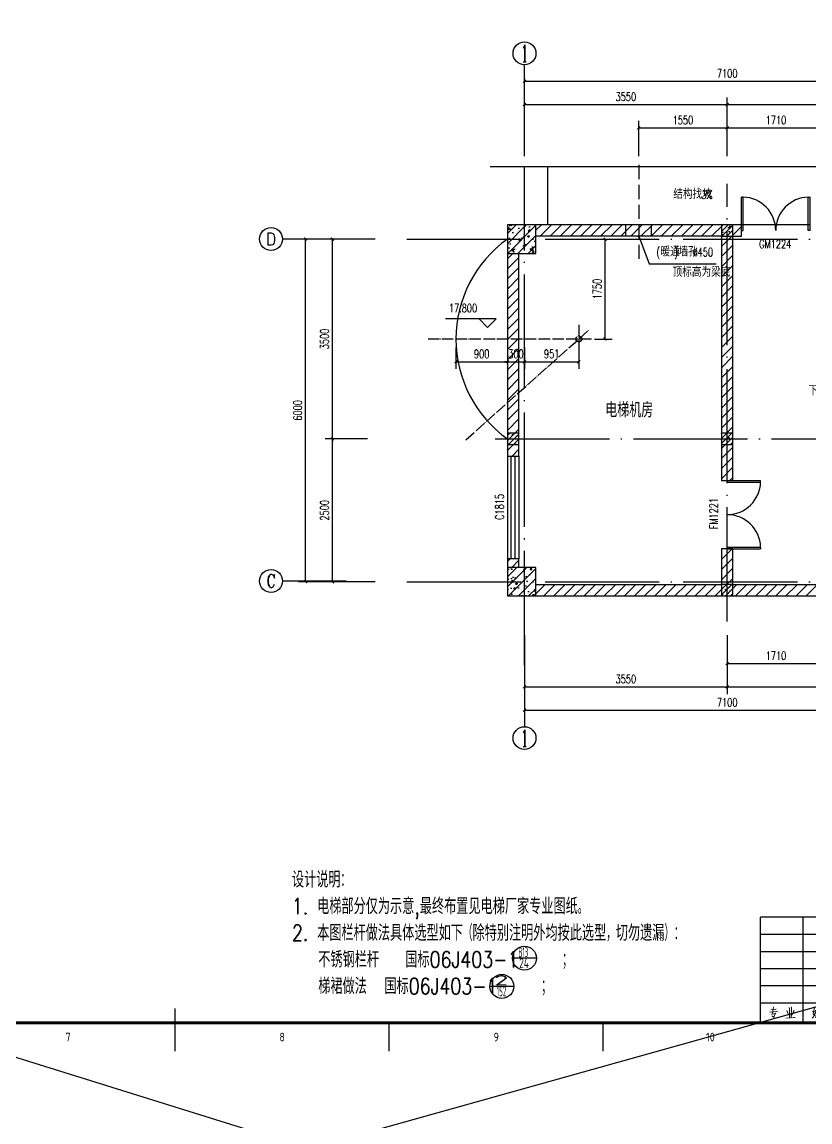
# Model space of a CAD drawing. Extents: x -93062 to 326984, y -142534 to 91021.
# Drawn here: x 163965 to 177766, y -68834 to -49572 of the extents above; entities that cross this region are included whole.
import ezdxf
from ezdxf.enums import TextEntityAlignment as Align

# ---------------------------------------------------------------- set-up
doc = ezdxf.new("R2010")
doc.units = 0
doc.header["$LTSCALE"] = 1000
doc.header["$MEASUREMENT"] = 0
doc.linetypes.add('DASH', pattern=[0.35, 0.25, -0.1])
doc.linetypes.add('DOTE', pattern=[2.42, 2, -0.2, 0.02, -0.2])
doc.layers.get('0').update_dxf_attribs({"color": 8})
doc.layers.get('Defpoints').update_dxf_attribs({"color": 8})
for name, color, linetype in [('-人员定位', 6, 'Continuous'), ('AXIS', 8, 'Continuous'), ('AXIS_TEXT', 8, 'Continuous'), ('CENTRE LINE', 8, 'DOTE'), ('COLUMN', 8, 'Continuous'), ('DIM_ELEV', 8, 'Continuous'), ('DIM_SYMB', 8, 'Continuous'), ('DOTE', 8, 'DOTE'), ('GROUND', 8, 'Continuous'), ('HOLE', 8, 'Continuous'), ('HQ2', 8, 'Continuous'), ('PUB_DIM', 8, 'Continuous'), ('PUB_HATCH', 8, 'Continuous'), ('PUB_TEXT', 8, 'Continuous'), ('STAIR', 8, 'Continuous'), ('TEXT', 8, 'Continuous'), ('WALL', 8, 'Continuous'), ('WINDOW', 8, 'Continuous'), ('WINDOW_TEXT', 8, 'Continuous')]:
    doc.layers.add(name, color=color, linetype=linetype)
doc.styles.add('_TCH_AXIS', font='COMPLEX', dxfattribs={"bigfont": 'GBCBIG'})
doc.styles.add('_TCH_DIM', font='SIMPLEX', dxfattribs={"bigfont": 'GBCBIG'})
doc.styles.add('_TCH_DIM_T3', font='SIMPLEX', dxfattribs={"width": 0.705882, "bigfont": 'GBCBIG'})
doc.styles.add('_TCH_WINDOW', font='SIMPLEX', dxfattribs={"bigfont": 'GBCBIG'})
doc.styles.add('COMPLEX', font='COMPLEX')
doc.styles.add('HZTXT', font='geditxt.shx', dxfattribs={"width": 0.8, "bigfont": 'hztxt1.shx'})
doc.styles.get("Standard").update_dxf_attribs({"font": 'gbenor.shx', "bigfont": 'gbcbig.shx'})
doc.styles.add('TK', font='GEDITXT.SHX', dxfattribs={"width": 0.85, "height": 3.5, "bigfont": 'DXT.SHX'})
doc.dimstyles.new('_TCH_ARCH&&50', dxfattribs={"dimtxt": 148.75, "dimasz": 50, "dimexe": 125, "dimexo": 150, "dimgap": 63.125, "dimtad": 1, "dimdec": 0, "dimzin": 0, "dimdsep": 46, "dimtxsty": '_TCH_DIM_T3', "dimblk": 'ARCHTICK', "dimcen": 0.09, "dimazin": 2, "dimtfac": 1, "dimtdec": 0, "dimtix": 1, "dimtmove": 2, "dimatfit": 3, "dimfxl": 1, "dimtolj": 1, "dimtzin": 0, "dimarcsym": 0})
pattern_1 = [(45, (0, 89.76), (-88.38838, 88.38838), [])]
pattern_2 = [(45, (0, 0), (-88.38835, 88.38835), []), (50, (0, 0), (358.6301, -31.37607), [37.5, -412.5]), (355, (0, 0), (-69.3757, 376.0961), [30, -330]), (100.4514, (29.9, -2.6), (289.2547, 344.7198), [31.8701, -350.57106]), (46.1842, (0, 100), (533.6205, -82.7595), [56.25, -618.75]), (96.6356, (44.47, 93.1), (467.3314, 487.059), [47.8051, -525.8565]), (351.1842, (0, 100), (467.331, 487.0593), [45, -495]), (21, (50, 75), (298.45353, -201.30945), [37.5, -412.5]), (326, (50, 75), (121.6577, 362.575), [30, -330]), (71.4514, (74.87, 58.22), (420.1113, 161.26525), [31.8701, -350.57106]), (37.5, (0, 0), (6.07993, 166.44693), [0, -326, 0, -335, 0, -331.25]), (7.5, (0, 0), (131.53477, 197.20586), [0, -191, 0, -318.5, 0, -126.25]), (327.5, (-111.5, 0), (266.91122, -11.27744), [0, -125, 0, -390, 0, -517.5]), (317.5, (-161.5, 0), (291.59308, 50.0525), [0, -162.5, 0, -259, 0, -367.5])]

# ---------------------------------------------------------------- blocks, each defined once
blk = doc.blocks.new('GEDI_WK_A11')
at = {"color": 3}
for p, q in [((525, 0), (525, 10)), ((600, 0), (600, 10)), ((675, 0), (675, 10))]:
    blk.add_line(p, q, dxfattribs=at)
for points, const_width in [([(0, 0), (1050, 0), (1050, 594), (0, 594)], 0.1), ([(25, 10), (1040, 10), (1040, 584), (25, 584)], 1)]:
    blk.add_lwpolyline(points, close=True, dxfattribs=dict(at, const_width=const_width))
at = {"color": 3, "const_width": 0.5}
blk.add_lwpolyline([(525, 0), (525, 15)], dxfattribs=at)
at = {"color": 3}
for s, p in [('7', (487.5, 5)), ('8', (562.5, 5)), ('9', (637.5, 5)), ('10', (712.5, 5))]:
    blk.add_text(s, height=3, dxfattribs=at).set_placement(p, align=Align.MIDDLE)
blk = doc.blocks.new('GEDI_HQ2_2012')
at = {"layer": 'HQ2', "color": 2}
for p, q in [((0, 37), (-65, 37)), ((-65, 0), (-65, 37)), ((-50, 0), (-50, 37)), ((-35, 0), (-35, 37)), ((-15, 0), (-15, 37)), ((0, 0), (0, 37)), ((-65, 31), (0, 31)), ((-65, 25), (0, 25)), ((-65, 19), (0, 19)), ((-65, 13), (0, 13)), ((-65, 7), (0, 7)), ((0, 0), (0, 7)), ((-65, 0), (0, 0))]:
    blk.add_line(p, q, dxfattribs=at)
at = {"layer": 'HQ2', "color": 7, "lineweight": 0}
for points in [[(-61.84, 3.75), (-58.95, 3.96), (-59.09, 3.99), (-59.26, 3.96)], [(-61.32, 4.51), (-59.5, 4.74), (-59.61, 4.74), (-59.81, 4.67)], [(-60.48, 5.59), (-60.45, 5.32), (-60.68, 4.06), (-60.94, 2.94), (-61, 3), (-59.61, 3.24), (-59.64, 3.34), (-60.33, 1.98)], [(-55.7, 4.3), (-55.3, 3.17), (-55.24, 2.8)], [(-54.89, 5.32), (-54.83, 5.02), (-54.83, 1.71)], [(-54.16, 5.56), (-54.1, 5.29), (-54.16, 1.74)], [(-53.24, 4.44), (-53.3, 3.99), (-53.67, 3.34), (-54.13, 2.66)], [(-45.7, 4.4), (-45.7, 4.26), (-45.81, 3.69), (-45.9, 3.24), (-45.95, 2.94), (-46.07, 2.69), (-46.25, 2.39), (-46.42, 2.12), (-46.62, 1.84), (-46.85, 1.57)], [(-46.82, 3.96), (-45.72, 4.09)], [(-46.04, 5.53), (-46.04, 5.36), (-46.48, 3), (-46.3, 2.9), (-46.1, 2.73), (-45.92, 2.59), (-45.78, 2.42), (-45.7, 2.25)], [(-45.12, 4.88), (-45.12, 4.64), (-45.26, 3.99), (-45.4, 3.58), (-45.58, 3.21)], [(-45.17, 3.96), (-44.02, 4.06), (-44.1, 4.09), (-44.27, 4.06)], [(-44.71, 5.53), (-44.68, 5.32), (-44.74, 1.88)], [(-39.56, 4.64), (-39.47, 4.61), (-38.17, 4.84), (-38.25, 4.91), (-38.49, 4.57), (-38.74, 4.2), (-39.01, 3.89), (-39.3, 3.58), (-39.62, 3.27), (-39.96, 2.97), (-40.34, 2.69), (-40.4, 2.66), (-40.63, 2.52), (-40.86, 2.36)], [(-39.15, 5.7), (-39.18, 5.46), (-39.53, 4.91), (-39.73, 4.57), (-39.96, 4.26), (-40.25, 3.92), (-40.54, 3.69)], [(-39.88, 4.26), (-39.82, 4.23), (-39.5, 3.92), (-39.47, 3.75), (-39.59, 3.99)], [(-27.95, 4.37), (-27.98, 4.2), (-28.44, 3.58), (-28.47, 3.51), (-28.7, 3.21), (-29.11, 2.83), (-29.31, 2.66), (-29.51, 2.49)], [(-28.5, 5.49), (-28.53, 5.26), (-28.76, 4.74), (-28.96, 4.33), (-29.2, 3.99)], [(-28.73, 4.81), (-27.89, 4.91)], [(-28.53, 4.78), (-28.33, 4.26)], [(-28.01, 4.13), (-26.85, 2.83), (-26.38, 2.83), (-26.85, 2.87), (-27.08, 3.11)], [(-27.43, 5.49), (-27.4, 5.32), (-27.75, 4.37)], [(-27.6, 4.71), (-26.56, 4.88)], [(-27.28, 4.67), (-27.02, 4.13)], [(-22.07, 4.64), (-21.98, 4.61), (-20.68, 4.84), (-20.76, 4.91), (-20.99, 4.57), (-21.26, 4.2), (-21.52, 3.89), (-21.81, 3.58), (-22.12, 3.27), (-22.47, 2.97), (-22.85, 2.69), (-22.91, 2.66), (-23.14, 2.52), (-23.37, 2.36)], [(-21.66, 5.7), (-21.69, 5.46), (-22.04, 4.91), (-22.24, 4.57), (-22.47, 4.26), (-22.76, 3.92), (-23.05, 3.69)], [(-22.39, 4.26), (-22.33, 4.23), (-22.01, 3.92), (-21.98, 3.75), (-22.1, 3.99)], [(-11.41, 5.19), (-11.35, 4.84), (-11.32, 4.09), (-11.29, 3.31), (-11.29, 3.21), (-11.29, 2.66), (-11.29, 1.94), (-11.29, 2.18), (-10.17, 2.39), (-9.93, 2.15), (-9.87, 2.46), (-9.87, 2.87), (-9.84, 3.65), (-9.82, 4.47), (-9.82, 5.15), (-9.79, 5.05), (-11.32, 4.81)], [(-6.08, 4.57), (-4.37, 4.78)], [(-5.62, 5.49), (-5.56, 5.29), (-5.56, 2.73)], [(-5.53, 3.99), (-5.01, 4.09)], [(-4.8, 5.7), (-4.75, 5.49), (-4.83, 2.83)], [(-4.14, 5.22), (-4.05, 4.84), (-4.05, 4.09), (-4.08, 3.27), (-4.14, 2.76), (-4.28, 2.22), (-4.46, 1.88), (-4.78, 1.37)], [(-4.05, 4.81), (-3.18, 4.98), (-3.27, 5.08), (-3.27, 4.03), (-3.27, 3.96), (-3.24, 2.42), (-3.27, 1.84), (-3.3, 1.5), (-3.33, 1.4), (-3.76, 1.84), (-3.36, 1.54)], [(-4.02, 3.96), (-3.53, 4.06)], [(-60.97, 2.42), (-60.62, 2.15), (-60.39, 1.98), (-60.13, 1.81), (-59.99, 1.67), (-59.9, 1.5)], [(-56.1, 1.64), (-52.83, 1.81), (-52.98, 1.84), (-53.3, 1.77)], [(-45.75, 1.81), (-43.72, 1.91), (-43.93, 1.94), (-44.27, 1.88)], [(-45.29, 3), (-44.07, 3.17), (-44.22, 3.17), (-44.36, 3.11)], [(-39.73, 3.04), (-39.67, 2.94), (-39.62, 2.08), (-39.59, 1.98), (-39.59, 1.37), (-39.62, 1.64), (-39.62, 1.74), (-38.19, 1.91), (-38.22, 1.91), (-38.37, 1.91), (-38.22, 3.17), (-38.17, 3.11), (-38.25, 3.07), (-39.64, 2.87)], [(-28.99, 1.61), (-26.79, 1.77), (-26.93, 1.77), (-27.25, 1.74)], [(-28.62, 2.66), (-28.47, 2.22), (-28.47, 2.01), (-28.5, 2.29)], [(-27.57, 3.27), (-28.5, 3.14)], [(-28.07, 2.94), (-27.95, 2.42), (-28.01, 2.15), (-28.01, 2.52)], [(-27.34, 2.9), (-27.34, 2.66), (-27.69, 1.71)], [(-22.24, 3.04), (-22.18, 2.94), (-22.12, 2.08), (-22.1, 1.98), (-22.1, 1.37), (-22.12, 1.64), (-22.12, 1.74), (-20.71, 1.91), (-20.74, 1.91), (-20.88, 1.91), (-20.74, 3.17), (-20.68, 3.11), (-20.76, 3.07), (-22.15, 2.87)], [(-11.29, 3.58), (-10.17, 3.79), (-10.28, 3.82), (-10.54, 3.69)], [(-6.17, 2.63), (-4.37, 2.9), (-4.46, 2.94), (-4.57, 2.83)], [(-5.5, 2.42), (-5.53, 2.25), (-5.76, 1.91), (-5.97, 1.67), (-6.17, 1.5)], [(-5.5, 3.41), (-5.04, 3.51)], [(-5.04, 2.52), (-4.72, 2.12), (-4.72, 1.94), (-4.83, 2.25)], [(-4.08, 3.07), (-4.02, 3.07), (-3.56, 3.17)]]:
    blk.add_lwpolyline(points, dxfattribs=at)
blk.add_text('112233', height=0.0001).set_placement((-22.1, 1.74))
blk = doc.blocks.new('A$C024A6866')
for name, p in [('GEDI_WK_A11', (0, 0)), ('GEDI_HQ2_2012', (795, 10))]:
    blk.add_blockref(name, p)
at = {"style": 'TK', "width": 0.85}
for tag, height, p in [('PROJECTNAME', 4.75, (985, 44)), ('PHASE', 4, (1027, 44)), ('DRAWINGNAME', 4.75, (995, 31))]:
    blk.add_attdef(tag, text='', height=height, dxfattribs=at).set_placement(p, align=Align.MIDDLE_CENTER)
for tag, p, height in [('APPROVE', (872, 32.75), 3.5), ('DESIGN', (917, 32.75), 3.5), ('REVIEW1', (872, 25.75), 3.5), ('DRAW', (917, 25.75), 3.5), ('REVIEW2', (872, 18.75), 3.5), ('PROPORTION', (917, 18.75), 3.5), ('DRAWINGNUMBER', (967, 18.5), 4), ('CHECK', (872, 11.75), 3.5), ('DATE', (917, 11.75), 3.5), ('VERSION', (1033, 11.75), 3.5)]:
    blk.add_attdef(tag, p, '', height=height, dxfattribs=at)
blk = doc.blocks.new('sgdsg')
at = {"xscale": 50, "yscale": 50, "zscale": 50}
blk.add_blockref('A$C024A6866', (-52500, 0), dxfattribs=at)
blk = doc.blocks.new('_ArchTick')
at = {"color": 0, "linetype": 'ByBlock', "const_width": 0.4}
blk.add_lwpolyline([(-0.5, -0.5), (0.5, 0.5)], dxfattribs=at)
blk = doc.blocks.new('*D345')
at = {"layer": 'Defpoints', "color": 0, "transparency": 16777216}
for p in [(176316, -51427), (174766, -52071), (176316, -52071)]:
    blk.add_point(p, dxfattribs=at)
at = {"layer": 'HOLE', "color": 0, "lineweight": -2, "transparency": 16777216}
for p, q in [((174766, -51921), (174766, -51302)), ((174766, -51427), (176316, -51427)), ((176316, -51921), (176316, -51302))]:
    blk.add_line(p, q, dxfattribs=at)
at = {"layer": 'HOLE', "color": 0, "lineweight": -2, "transparency": 16777216, "xscale": 50, "yscale": 50, "zscale": 50, "rotation": 180}
blk.add_blockref('_ArchTick', (174766, -51427), dxfattribs=at)
at = {"layer": 'HOLE', "color": 0, "lineweight": -2, "transparency": 16777216, "xscale": 50, "yscale": 50, "zscale": 50}
blk.add_blockref('_ArchTick', (176316, -51427), dxfattribs=at)
at = {"layer": 'HOLE', "color": 0, "transparency": 16777216, "insert": (175541, -51289), "char_height": 148.8, "attachment_point": 5, "style": '_TCH_DIM_T3'}
blk.add_mtext('\\A1;1550', dxfattribs=at)
blk = doc.blocks.new('*D584')
at = {"layer": 'AXIS', "color": 0, "lineweight": -2, "transparency": 16777216}
for p, q in [((176316, -60311), (176316, -60931)), ((178026, -60311), (178026, -60931)), ((176316, -60806), (178026, -60806))]:
    blk.add_line(p, q, dxfattribs=at)
at = {"layer": 'Defpoints', "color": 0, "transparency": 16777216}
for p in [(176316, -60161), (178026, -60161), (178026, -60806)]:
    blk.add_point(p, dxfattribs=at)
at = {"layer": 'AXIS', "color": 0, "lineweight": -2, "transparency": 16777216, "xscale": 50, "yscale": 50, "zscale": 50, "rotation": 180}
blk.add_blockref('_ArchTick', (176316, -60806), dxfattribs=at)
at = {"layer": 'AXIS', "color": 0, "lineweight": -2, "transparency": 16777216, "xscale": 50, "yscale": 50, "zscale": 50}
blk.add_blockref('_ArchTick', (178026, -60806), dxfattribs=at)
at = {"layer": 'AXIS', "color": 0, "transparency": 16777216, "insert": (177171, -60669), "char_height": 148.8, "attachment_point": 5, "style": '_TCH_DIM_T3'}
blk.add_mtext('\\A1;1710', dxfattribs=at)
blk = doc.blocks.new('*D588')
at = {"layer": 'AXIS', "color": 0, "lineweight": -2, "transparency": 16777216}
for p, q in [((172766, -60311), (172766, -61340)), ((176316, -60311), (176316, -61340)), ((172766, -61215), (176316, -61215))]:
    blk.add_line(p, q, dxfattribs=at)
at = {"layer": 'Defpoints', "color": 0, "transparency": 16777216}
for p in [(172766, -60161), (176316, -60161), (176316, -61215)]:
    blk.add_point(p, dxfattribs=at)
at = {"layer": 'AXIS', "color": 0, "lineweight": -2, "transparency": 16777216, "xscale": 50, "yscale": 50, "zscale": 50, "rotation": 180}
blk.add_blockref('_ArchTick', (172766, -61215), dxfattribs=at)
at = {"layer": 'AXIS', "color": 0, "lineweight": -2, "transparency": 16777216, "xscale": 50, "yscale": 50, "zscale": 50}
blk.add_blockref('_ArchTick', (176316, -61215), dxfattribs=at)
at = {"layer": 'AXIS', "color": 0, "transparency": 16777216, "insert": (174541, -61077), "char_height": 148.8, "attachment_point": 5, "style": '_TCH_DIM_T3'}
blk.add_mtext('\\A1;3550', dxfattribs=at)
blk = doc.blocks.new('*D589')
at = {"layer": 'AXIS', "color": 0, "lineweight": -2, "transparency": 16777216}
for p, q in [((176316, -60311), (176316, -61340)), ((179866, -60311), (179866, -61340)), ((176316, -61215), (179866, -61215))]:
    blk.add_line(p, q, dxfattribs=at)
at = {"layer": 'Defpoints', "color": 0, "transparency": 16777216}
for p in [(176316, -60161), (179866, -60161), (179866, -61215)]:
    blk.add_point(p, dxfattribs=at)
at = {"layer": 'AXIS', "color": 0, "lineweight": -2, "transparency": 16777216, "xscale": 50, "yscale": 50, "zscale": 50, "rotation": 180}
blk.add_blockref('_ArchTick', (176316, -61215), dxfattribs=at)
at = {"layer": 'AXIS', "color": 0, "lineweight": -2, "transparency": 16777216, "xscale": 50, "yscale": 50, "zscale": 50}
blk.add_blockref('_ArchTick', (179866, -61215), dxfattribs=at)
at = {"layer": 'AXIS', "color": 0, "transparency": 16777216, "insert": (178091, -61077), "char_height": 148.8, "attachment_point": 5, "style": '_TCH_DIM_T3'}
blk.add_mtext('\\A1;3550', dxfattribs=at)
blk = doc.blocks.new('*D592')
at = {"layer": 'AXIS', "color": 0, "lineweight": -2, "transparency": 16777216}
for p, q in [((172766, -60820), (172766, -61748)), ((179866, -60820), (179866, -61748)), ((172766, -61623), (179866, -61623))]:
    blk.add_line(p, q, dxfattribs=at)
at = {"layer": 'Defpoints', "color": 0, "transparency": 16777216}
for p in [(172766, -60670), (179866, -60670), (179866, -61623)]:
    blk.add_point(p, dxfattribs=at)
at = {"layer": 'AXIS', "color": 0, "lineweight": -2, "transparency": 16777216, "xscale": 50, "yscale": 50, "zscale": 50, "rotation": 180}
blk.add_blockref('_ArchTick', (172766, -61623), dxfattribs=at)
at = {"layer": 'AXIS', "color": 0, "lineweight": -2, "transparency": 16777216, "xscale": 50, "yscale": 50, "zscale": 50}
blk.add_blockref('_ArchTick', (179866, -61623), dxfattribs=at)
at = {"layer": 'AXIS', "color": 0, "transparency": 16777216, "insert": (176316, -61486), "char_height": 148.8, "attachment_point": 5, "style": '_TCH_DIM_T3'}
blk.add_mtext('\\A1;7100', dxfattribs=at)
blk = doc.blocks.new('*D594')
at = {"layer": 'AXIS', "color": 0, "lineweight": -2, "transparency": 16777216}
for p, q in [((176316, -51921), (176316, -51302)), ((176316, -51427), (178026, -51427)), ((178026, -51921), (178026, -51302))]:
    blk.add_line(p, q, dxfattribs=at)
at = {"layer": 'Defpoints', "color": 0, "transparency": 16777216}
for p in [(178026, -51427), (176316, -52071), (178026, -52071)]:
    blk.add_point(p, dxfattribs=at)
at = {"layer": 'AXIS', "color": 0, "lineweight": -2, "transparency": 16777216, "xscale": 50, "yscale": 50, "zscale": 50, "rotation": 180}
blk.add_blockref('_ArchTick', (176316, -51427), dxfattribs=at)
at = {"layer": 'AXIS', "color": 0, "lineweight": -2, "transparency": 16777216, "xscale": 50, "yscale": 50, "zscale": 50}
blk.add_blockref('_ArchTick', (178026, -51427), dxfattribs=at)
at = {"layer": 'AXIS', "color": 0, "transparency": 16777216, "insert": (177171, -51289), "char_height": 148.8, "attachment_point": 5, "style": '_TCH_DIM_T3'}
blk.add_mtext('\\A1;1710', dxfattribs=at)
blk = doc.blocks.new('*D598')
at = {"layer": 'AXIS', "color": 0, "lineweight": -2, "transparency": 16777216}
for p, q in [((172766, -51921), (172766, -50893)), ((172766, -51018), (176316, -51018)), ((176316, -51921), (176316, -50893))]:
    blk.add_line(p, q, dxfattribs=at)
at = {"layer": 'Defpoints', "color": 0, "transparency": 16777216}
for p in [(176316, -51018), (172766, -52071), (176316, -52071)]:
    blk.add_point(p, dxfattribs=at)
at = {"layer": 'AXIS', "color": 0, "lineweight": -2, "transparency": 16777216, "xscale": 50, "yscale": 50, "zscale": 50, "rotation": 180}
blk.add_blockref('_ArchTick', (172766, -51018), dxfattribs=at)
at = {"layer": 'AXIS', "color": 0, "lineweight": -2, "transparency": 16777216, "xscale": 50, "yscale": 50, "zscale": 50}
blk.add_blockref('_ArchTick', (176316, -51018), dxfattribs=at)
at = {"layer": 'AXIS', "color": 0, "transparency": 16777216, "insert": (174541, -50881), "char_height": 148.8, "attachment_point": 5, "style": '_TCH_DIM_T3'}
blk.add_mtext('\\A1;3550', dxfattribs=at)
blk = doc.blocks.new('*D599')
at = {"layer": 'AXIS', "color": 0, "lineweight": -2, "transparency": 16777216}
for p, q in [((176316, -51921), (176316, -50893)), ((176316, -51018), (179866, -51018)), ((179866, -51921), (179866, -50893))]:
    blk.add_line(p, q, dxfattribs=at)
at = {"layer": 'Defpoints', "color": 0, "transparency": 16777216}
for p in [(179866, -51018), (176316, -52071), (179866, -52071)]:
    blk.add_point(p, dxfattribs=at)
at = {"layer": 'AXIS', "color": 0, "lineweight": -2, "transparency": 16777216, "xscale": 50, "yscale": 50, "zscale": 50, "rotation": 180}
blk.add_blockref('_ArchTick', (176316, -51018), dxfattribs=at)
at = {"layer": 'AXIS', "color": 0, "lineweight": -2, "transparency": 16777216, "xscale": 50, "yscale": 50, "zscale": 50}
blk.add_blockref('_ArchTick', (179866, -51018), dxfattribs=at)
at = {"layer": 'AXIS', "color": 0, "transparency": 16777216, "insert": (178091, -50881), "char_height": 148.8, "attachment_point": 5, "style": '_TCH_DIM_T3'}
blk.add_mtext('\\A1;3550', dxfattribs=at)
blk = doc.blocks.new('*D602')
at = {"layer": 'AXIS', "color": 0, "lineweight": -2, "transparency": 16777216}
for p, q in [((172766, -51413), (172766, -50485)), ((172766, -50610), (179866, -50610)), ((179866, -51413), (179866, -50485))]:
    blk.add_line(p, q, dxfattribs=at)
at = {"layer": 'Defpoints', "color": 0, "transparency": 16777216}
for p in [(179866, -50610), (172766, -51563), (179866, -51563)]:
    blk.add_point(p, dxfattribs=at)
at = {"layer": 'AXIS', "color": 0, "lineweight": -2, "transparency": 16777216, "xscale": 50, "yscale": 50, "zscale": 50, "rotation": 180}
blk.add_blockref('_ArchTick', (172766, -50610), dxfattribs=at)
at = {"layer": 'AXIS', "color": 0, "lineweight": -2, "transparency": 16777216, "xscale": 50, "yscale": 50, "zscale": 50}
blk.add_blockref('_ArchTick', (179866, -50610), dxfattribs=at)
at = {"layer": 'AXIS', "color": 0, "transparency": 16777216, "insert": (176316, -50472), "char_height": 148.8, "attachment_point": 5, "style": '_TCH_DIM_T3'}
blk.add_mtext('\\A1;7100', dxfattribs=at)
blk = doc.blocks.new('*D604')
at = {"layer": 'Defpoints', "color": 0, "transparency": 16777216}
for p in [(173843, -53373), (174178, -53373), (173843, -55123)]:
    blk.add_point(p, dxfattribs=at)
at = {"layer": 'PUB_DIM', "color": 0, "lineweight": -2, "transparency": 16777216}
for p, q in [((173993, -53373), (174303, -53373)), ((174178, -55123), (174178, -53373)), ((173993, -55123), (174303, -55123))]:
    blk.add_line(p, q, dxfattribs=at)
at = {"layer": 'PUB_DIM', "color": 0, "lineweight": -2, "transparency": 16777216, "xscale": 50, "yscale": 50, "zscale": 50}
for p, rotation in [((174178, -53373), 90), ((174178, -55123), 270)]:
    blk.add_blockref('_ArchTick', p, dxfattribs=dict(at, rotation=rotation))
at = {"layer": 'PUB_DIM', "color": 0, "transparency": 16777216, "insert": (174040, -54248), "char_height": 148.8, "attachment_point": 5, "rotation": 90, "style": '_TCH_DIM_T3'}
blk.add_mtext('\\A1;1750', dxfattribs=at)
blk = doc.blocks.new('*D605')
at = {"layer": 'Defpoints', "color": 0, "transparency": 16777216}
for p in [(171566, -55123), (172466, -55123), (172466, -55521)]:
    blk.add_point(p, dxfattribs=at)
at = {"layer": 'PUB_DIM', "color": 0, "lineweight": -2, "transparency": 16777216}
for p, q in [((171566, -55273), (171566, -55646)), ((172466, -55273), (172466, -55646)), ((171566, -55521), (172466, -55521))]:
    blk.add_line(p, q, dxfattribs=at)
at = {"layer": 'PUB_DIM', "color": 0, "lineweight": -2, "transparency": 16777216, "xscale": 50, "yscale": 50, "zscale": 50, "rotation": 180}
blk.add_blockref('_ArchTick', (171566, -55521), dxfattribs=at)
at = {"layer": 'PUB_DIM', "color": 0, "lineweight": -2, "transparency": 16777216, "xscale": 50, "yscale": 50, "zscale": 50}
blk.add_blockref('_ArchTick', (172466, -55521), dxfattribs=at)
at = {"layer": 'PUB_DIM', "color": 0, "transparency": 16777216, "insert": (172016, -55384), "char_height": 148.8, "attachment_point": 5, "style": '_TCH_DIM_T3'}
blk.add_mtext('\\A1;900', dxfattribs=at)
blk = doc.blocks.new('*D606')
at = {"layer": 'Defpoints', "color": 0, "transparency": 16777216}
for p in [(172466, -55123), (172766, -55123), (172766, -55521)]:
    blk.add_point(p, dxfattribs=at)
at = {"layer": 'PUB_DIM', "color": 0, "lineweight": -2, "transparency": 16777216}
for p, q in [((172466, -55273), (172466, -55646)), ((172766, -55273), (172766, -55646)), ((172466, -55521), (172416, -55521)), ((172466, -55521), (172766, -55521)), ((172766, -55521), (172816, -55521))]:
    blk.add_line(p, q, dxfattribs=at)
at = {"layer": 'PUB_DIM', "color": 0, "lineweight": -2, "transparency": 16777216, "xscale": 50, "yscale": 50, "zscale": 50}
blk.add_blockref('_ArchTick', (172466, -55521), dxfattribs=at)
at = {"layer": 'PUB_DIM', "color": 0, "lineweight": -2, "transparency": 16777216, "xscale": 50, "yscale": 50, "zscale": 50, "rotation": 180}
blk.add_blockref('_ArchTick', (172766, -55521), dxfattribs=at)
at = {"layer": 'PUB_DIM', "color": 0, "transparency": 16777216, "insert": (172616, -55383), "char_height": 148.8, "attachment_point": 5, "style": '_TCH_DIM_T3'}
blk.add_mtext('\\A1;300', dxfattribs=at)
blk = doc.blocks.new('*D607')
at = {"layer": 'Defpoints', "color": 0, "transparency": 16777216}
for p in [(172766, -55123), (173718, -55123), (173718, -55521)]:
    blk.add_point(p, dxfattribs=at)
at = {"layer": 'PUB_DIM', "color": 0, "lineweight": -2, "transparency": 16777216}
for p, q in [((172766, -55273), (172766, -55646)), ((173718, -55273), (173718, -55646)), ((172766, -55521), (173718, -55521))]:
    blk.add_line(p, q, dxfattribs=at)
at = {"layer": 'PUB_DIM', "color": 0, "lineweight": -2, "transparency": 16777216, "xscale": 50, "yscale": 50, "zscale": 50, "rotation": 180}
blk.add_blockref('_ArchTick', (172766, -55521), dxfattribs=at)
at = {"layer": 'PUB_DIM', "color": 0, "lineweight": -2, "transparency": 16777216, "xscale": 50, "yscale": 50, "zscale": 50}
blk.add_blockref('_ArchTick', (173718, -55521), dxfattribs=at)
at = {"layer": 'PUB_DIM', "color": 0, "transparency": 16777216, "insert": (173242, -55383), "char_height": 148.8, "attachment_point": 5, "style": '_TCH_DIM_T3'}
blk.add_mtext('\\A1;951', dxfattribs=at)
blk = doc.blocks.new('*D610')
at = {"layer": 'AXIS', "color": 0, "lineweight": -2, "transparency": 16777216}
for p, q in [((170150, -53373), (168807, -53373)), ((168932, -59373), (168932, -53373)), ((170150, -59373), (168807, -59373))]:
    blk.add_line(p, q, dxfattribs=at)
at = {"layer": 'Defpoints', "color": 0, "transparency": 16777216}
for p in [(168932, -53373), (170300, -53373), (170300, -59373)]:
    blk.add_point(p, dxfattribs=at)
at = {"layer": 'AXIS', "color": 0, "lineweight": -2, "transparency": 16777216, "xscale": 50, "yscale": 50, "zscale": 50}
for p, rotation in [((168932, -53373), 90), ((168932, -59373), 270)]:
    blk.add_blockref('_ArchTick', p, dxfattribs=dict(at, rotation=rotation))
at = {"layer": 'AXIS', "color": 0, "transparency": 16777216, "insert": (168794, -56373), "char_height": 148.8, "attachment_point": 5, "rotation": 90, "style": '_TCH_DIM_T3'}
blk.add_mtext('\\A1;6000', dxfattribs=at)
blk = doc.blocks.new('*D611')
at = {"layer": 'AXIS', "color": 0, "lineweight": -2, "transparency": 16777216}
for p, q in [((170014, -56873), (169277, -56873)), ((169402, -59373), (169402, -56873)), ((170014, -59373), (169277, -59373))]:
    blk.add_line(p, q, dxfattribs=at)
at = {"layer": 'Defpoints', "color": 0, "transparency": 16777216}
for p in [(169402, -56873), (170164, -56873), (170164, -59373)]:
    blk.add_point(p, dxfattribs=at)
at = {"layer": 'AXIS', "color": 0, "lineweight": -2, "transparency": 16777216, "xscale": 50, "yscale": 50, "zscale": 50}
for p, rotation in [((169402, -56873), 90), ((169402, -59373), 270)]:
    blk.add_blockref('_ArchTick', p, dxfattribs=dict(at, rotation=rotation))
at = {"layer": 'AXIS', "color": 0, "transparency": 16777216, "insert": (169264, -58123), "char_height": 148.8, "attachment_point": 5, "rotation": 90, "style": '_TCH_DIM_T3'}
blk.add_mtext('\\A1;2500', dxfattribs=at)
blk = doc.blocks.new('*D612')
at = {"layer": 'AXIS', "color": 0, "lineweight": -2, "transparency": 16777216}
for p, q in [((170014, -53373), (169277, -53373)), ((169402, -56873), (169402, -53373)), ((170014, -56873), (169277, -56873))]:
    blk.add_line(p, q, dxfattribs=at)
at = {"layer": 'Defpoints', "color": 0, "transparency": 16777216}
for p in [(169402, -53373), (170164, -53373), (170164, -56873)]:
    blk.add_point(p, dxfattribs=at)
at = {"layer": 'AXIS', "color": 0, "lineweight": -2, "transparency": 16777216, "xscale": 50, "yscale": 50, "zscale": 50}
for p, rotation in [((169402, -53373), 90), ((169402, -56873), 270)]:
    blk.add_blockref('_ArchTick', p, dxfattribs=dict(at, rotation=rotation))
at = {"layer": 'AXIS', "color": 0, "transparency": 16777216, "insert": (169264, -55123), "char_height": 148.8, "attachment_point": 5, "rotation": 90, "style": '_TCH_DIM_T3'}
blk.add_mtext('\\A1;3500', dxfattribs=at)
blk = doc.blocks.new('_AXISO')
blk.add_circle((0, 0), 0.5)
at = {"layer": 'AXIS_TEXT', "style": 'COMPLEX', "width": 1.041667}
blk.add_attdef('A', text='', height=0.56, dxfattribs=at).set_placement((-0.25, -0.28), (0.25, -0.28), align=Align.FIT)

msp = doc.modelspace()

# ---------------------------------------------------------------- hatches: boundary and pattern name
at = {"layer": 'PUB_HATCH'}
h = msp.add_hatch(dxfattribs=at)
h.set_pattern_fill('钢筋混凝土', color=256, scale=50, style=0)
h.set_pattern_definition(pattern_2)
h.paths.add_polyline_path([(172466.2, -53622.9), (172966.2, -53622.9), (172966.2, -53122.9), (172466.2, -53122.9)])
h = msp.add_hatch(dxfattribs=at)
h.set_pattern_fill('普通砖', color=256, scale=50, style=0)
h.set_pattern_definition(pattern_1)
h.paths.add_polyline_path([(172966.2, -53122.9), (172966.2, -53322.9), (176216.2, -53322.9), (176316.2, -53256.3), (176316.2, -53122.9)])
h = msp.add_hatch(dxfattribs=at)
h.set_pattern_fill('钢筋混凝土', color=256, scale=50, style=0)
h.set_pattern_definition(pattern_2)
h.paths.add_polyline_path([(176416.2, -53322.9), (176416.2, -53122.9), (176216.2, -53122.9), (176216.2, -53322.9)])
h = msp.add_hatch(dxfattribs=at)
h.set_pattern_fill('普通砖', color=256, scale=50, style=0)
h.set_pattern_definition(pattern_1)
h.paths.add_polyline_path([(176416.2, -53322.9), (176566.2, -53322.9), (176566.2, -53122.9), (176316.2, -53122.9), (176316.2, -53256.3)])
h = msp.add_hatch(dxfattribs=at)
h.set_pattern_fill('普通砖', color=256, scale=50, style=0)
h.set_pattern_definition(pattern_1)
h.paths.add_polyline_path([(176216.2, -53322.9), (176216.2, -57597.9), (176416.2, -57597.9), (176416.2, -53322.9), (176316.2, -53256.3)])
h = msp.add_hatch(dxfattribs=at)
h.set_pattern_fill('普通砖', color=256, scale=50, style=0)
h.set_pattern_definition(pattern_1)
h.paths.add_polyline_path([(172666.2, -53622.9), (172466.2, -53622.9), (172466.2, -57172.9), (172666.2, -57172.9)])
h = msp.add_hatch(dxfattribs=at)
h.set_pattern_fill('钢筋混凝土', color=256, scale=50, style=0)
h.set_pattern_definition(pattern_2)
h.paths.add_polyline_path([(172666.2, -56972.9), (172666.2, -56772.9), (172466.2, -56772.9), (172466.2, -56972.9)])
h = msp.add_hatch(dxfattribs=at)
h.set_pattern_fill('钢筋混凝土', color=256, scale=50, style=0)
h.set_pattern_definition(pattern_2)
h.paths.add_polyline_path([(176416.2, -56972.9), (176416.2, -56772.9), (176216.2, -56772.9), (176216.2, -56972.9)])
h = msp.add_hatch(dxfattribs=at)
h.set_pattern_fill('普通砖', color=256, scale=50, style=0)
h.set_pattern_definition(pattern_1)
h.paths.add_polyline_path([(176416.2, -59422.9), (176416.2, -58797.9), (176216.2, -58797.9), (176216.2, -59422.9), (176316.2, -59489.6)])
h = msp.add_hatch(dxfattribs=at)
h.set_pattern_fill('普通砖', color=256, scale=50, style=0)
h.set_pattern_definition(pattern_1)
h.paths.add_polyline_path([(172466.2, -59122.9), (172666.2, -59122.9), (172666.2, -58972.9), (172466.2, -58972.9)])
h = msp.add_hatch(dxfattribs=at)
h.set_pattern_fill('钢筋混凝土', color=256, scale=50, style=0)
h.set_pattern_definition(pattern_2)
h.paths.add_polyline_path([(172466.2, -59622.9), (172966.2, -59622.9), (172966.2, -59122.9), (172466.2, -59122.9)])
h = msp.add_hatch(dxfattribs=at)
h.set_pattern_fill('普通砖', color=256, scale=50, style=0)
h.set_pattern_definition(pattern_1)
h.paths.add_polyline_path([(172966.2, -59422.9), (172966.2, -59622.9), (176316.2, -59622.9), (176316.2, -59489.6), (176216.2, -59422.9)])
h = msp.add_hatch(dxfattribs=at)
h.set_pattern_fill('钢筋混凝土', color=256, scale=50, style=0)
h.set_pattern_definition(pattern_2)
h.paths.add_polyline_path([(176416.2, -59422.9), (176216.2, -59422.9), (176216.2, -59622.9), (176416.2, -59622.9)])
h = msp.add_hatch(dxfattribs=at)
h.set_pattern_fill('普通砖', color=256, scale=50, style=0)
h.set_pattern_definition(pattern_1)
h.paths.add_polyline_path([(179616.2, -59622.9), (179616.2, -59422.9), (176416.2, -59422.9), (176316.2, -59489.6), (176316.2, -59622.9)])

# ---------------------------------------------------------------- linework, layer by layer
at = {"layer": '-人员定位'}
for p, q in [((-58696.5, 1567.5), (326984.5, -118471.5)), ((-93062, -142534), (324079, -25954.5))]:
    msp.add_line(p, q, dxfattribs=at)
at = {"layer": 'AXIS'}
for p, q in [((172766.2, -51263), (172766.2, -50321.5)), ((169645.2, -53372.9), (168527, -53372.9)), ((169645.2, -59360.6), (168527, -59360.6)), ((172766.2, -60969.7), (172766.2, -61911.2))]:
    msp.add_line(p, q, dxfattribs=at)
for centre in [(172766.2, -50121.5), (172766.2, -62111.2)]:
    msp.add_circle(centre, 200, dxfattribs=at)
at = {"layer": 'CENTRE LINE', "ltscale": 0.1}
for p, q in [((173717.6, -54872.9), (173717.6, -55335.9)), ((171736.6, -56890.7), (173904.2, -54956.5)), ((173939.5, -55122.9), (171062, -55122.9))]:
    msp.add_line(p, q, dxfattribs=at)
at = {"layer": 'CENTRE LINE'}
msp.add_line((172252.5, -56872.9), (186319.8, -56872.9), dxfattribs=at)
msp.add_lwpolyline([(176316.2, -60069.5), (176316.2, -52407)], dxfattribs=at)
at = {"layer": 'CENTRE LINE', "ltscale": 0.1}
msp.add_circle((173717.6, -55122.9), 50, dxfattribs=at)
at = {"layer": 'COLUMN'}
for p, q in [((172966.2, -53122.9), (172466.2, -53122.9)), ((172466.2, -53122.9), (172466.2, -53622.9)), ((172966.2, -53622.9), (172966.2, -53122.9)), ((176416.2, -53122.9), (176216.2, -53122.9)), ((176216.2, -53122.9), (176216.2, -53322.9)), ((176416.2, -53322.9), (176416.2, -53122.9)), ((176216.2, -53322.9), (176416.2, -53322.9)), ((172466.2, -53622.9), (172966.2, -53622.9)), ((172666.2, -56772.9), (172466.2, -56772.9)), ((172466.2, -56772.9), (172466.2, -56972.9)), ((172666.2, -56972.9), (172666.2, -56772.9)), ((176416.2, -56772.9), (176216.2, -56772.9)), ((176216.2, -56772.9), (176216.2, -56972.9)), ((176416.2, -56972.9), (176416.2, -56772.9)), ((172466.2, -56972.9), (172666.2, -56972.9)), ((176216.2, -56972.9), (176416.2, -56972.9)), ((172966.2, -59122.9), (172466.2, -59122.9)), ((172466.2, -59122.9), (172466.2, -59622.9)), ((172966.2, -59622.9), (172966.2, -59122.9)), ((176416.2, -59422.9), (176216.2, -59422.9)), ((176216.2, -59422.9), (176216.2, -59622.9)), ((176416.2, -59622.9), (176416.2, -59422.9)), ((172466.2, -59622.9), (172966.2, -59622.9)), ((176216.2, -59622.9), (176416.2, -59622.9))]:
    msp.add_line(p, q, dxfattribs=at)
at = {"layer": 'DIM_ELEV'}
for p, q in [((172270, -54769), (171381.9, -54769)), ((172120, -54919), (171970, -54769)), ((172120, -54919), (172270, -54769))]:
    msp.add_line(p, q, dxfattribs=at)
at = {"layer": 'DIM_SYMB'}
msp.add_lwpolyline([(172166.2, -52105), (179887.5, -52105), (179925.8, -52000), (179962.8, -52210), (180000, -52105), (187721.3, -52105)], dxfattribs=at)
msp.add_lwpolyline([(176054.5, -52721, 0, 0, 0), (175219, -52721, 40, 0, 0), (175069, -52721, 0, 0, 0)], format="xyseb", dxfattribs=at)
at = {"layer": 'DOTE'}
for p, q in [((170706.3, -53372.9), (187721.3, -53372.9)), ((170706.3, -59372.9), (187721.3, -59372.9))]:
    msp.add_line(p, q, dxfattribs=at)
msp.add_lwpolyline([(172766.2, -60832), (172766.2, -52105)], dxfattribs=at)
at = {"layer": 'GROUND'}
msp.add_line((173166.2, -52105), (173166.2, -53122.9), dxfattribs=at)
at = {"layer": 'HOLE', "linetype": 'DASH'}
msp.add_line((174766.2, -52071.5), (174766.2, -53774), dxfattribs=at)
at = {"layer": 'HOLE'}
for p, q in [((174541.2, -53322.9), (174541.2, -53122.9)), ((174991.2, -53322.9), (174991.2, -53122.9)), ((174766.2, -53322.9), (174947.5, -53807)), ((174947.5, -53807), (176125.5, -53807))]:
    msp.add_line(p, q, dxfattribs=at)
at = {"layer": 'HOLE', "const_width": 20}
msp.add_lwpolyline([(174762.7, -53313.6, 1), (174769.7, -53332.3, 1)], format="xyb", close=True, dxfattribs=at)
at = {"layer": 'STAIR'}
msp.add_arc((173717.6, -55122.9), 2151.4, 125.56776, 234.43236, dxfattribs=at)
at = {"layer": 'TEXT'}
for p, q in [((172974.6, -65964.6), (172555.2, -65964.6)), ((172579.4, -66458.8), (172160.1, -66458.8))]:
    msp.add_line(p, q, dxfattribs=at)
for centre in [(172764.9, -65964.6), (172369.8, -66458.8)]:
    msp.add_circle(centre, 209.7, dxfattribs=at)
at = {"layer": 'WALL'}
for p, q in [((176316.2, -53122.9), (172966.2, -53122.9)), ((176566.2, -53122.9), (176316.2, -53122.9)), ((176566.2, -53322.9), (176566.2, -53122.9)), ((176216.2, -53322.9), (172966.2, -53322.9)), ((176216.2, -53322.9), (176216.2, -57597.9)), ((176416.2, -57597.9), (176416.2, -53322.9)), ((176416.2, -53322.9), (176566.2, -53322.9)), ((172466.2, -53622.9), (172466.2, -57172.9)), ((172666.2, -57172.9), (172666.2, -53622.9)), ((172466.2, -57172.9), (172666.2, -57172.9)), ((176216.2, -57597.9), (176416.2, -57597.9)), ((176416.2, -58797.9), (176216.2, -58797.9)), ((176216.2, -58797.9), (176216.2, -59422.9)), ((176416.2, -59422.9), (176416.2, -58797.9)), ((172666.2, -58972.9), (172466.2, -58972.9)), ((172466.2, -58972.9), (172466.2, -59122.9)), ((172666.2, -59122.9), (172666.2, -58972.9)), ((172966.2, -59422.9), (176216.2, -59422.9)), ((176416.2, -59422.9), (179616.2, -59422.9)), ((172966.2, -59622.9), (176316.2, -59622.9)), ((176316.2, -59622.9), (179616.2, -59622.9))]:
    msp.add_line(p, q, dxfattribs=at)
at = {"layer": 'WINDOW'}
for p, q in [((176566.2, -53222.9), (176566.2, -52637.9)), ((176596.2, -52637.9), (176566.2, -52637.9)), ((176596.2, -53222.9), (176596.2, -52637.9)), ((177736.2, -53222.9), (177736.2, -52637.9)), ((177736.2, -52637.9), (177766.2, -52637.9)), ((177766.2, -53222.9), (177766.2, -52637.9)), ((177766.2, -53122.9), (176566.2, -53122.9)), ((176566.2, -53222.9), (176596.2, -53222.9)), ((177766.2, -53222.9), (177736.2, -53222.9)), ((172466.2, -57172.9), (172466.2, -58972.9)), ((172532.9, -58972.9), (172532.9, -57172.9)), ((172599.6, -58972.9), (172599.6, -57172.9)), ((172666.2, -57172.9), (172666.2, -58972.9)), ((176316.2, -57597.9), (176901.2, -57597.9)), ((176316.2, -57597.9), (176316.2, -57627.9)), ((176316.2, -57627.9), (176901.2, -57627.9)), ((176901.2, -57627.9), (176901.2, -57597.9)), ((176316.2, -58767.9), (176901.2, -58767.9)), ((176316.2, -58797.9), (176316.2, -58767.9)), ((176316.2, -58797.9), (176901.2, -58797.9)), ((176901.2, -58767.9), (176901.2, -58797.9))]:
    msp.add_line(p, q, dxfattribs=at)
for centre, start, end in [((176581.2, -53222.9), 0, 88.53072), ((177751.2, -53222.9), 91.46928, 180), ((176316.2, -57612.9), 270, 358.53072), ((176316.2, -58782.9), 1.46928, 90)]:
    msp.add_arc(centre, 585, start, end, dxfattribs=at)

# ---------------------------------------------------------------- block references
msp.add_blockref('sgdsg', (192896.5, -67596))
at = {"layer": 'AXIS'}
ref = msp.add_blockref('_AXISO', (168327, -53372.9), dxfattribs=dict(at, xscale=400, yscale=400, zscale=400))
ref.add_attrib('A', 'D', dxfattribs={"layer": 'AXIS_TEXT', "height": 217.6, "style": '_TCH_AXIS'}).set_placement((168238.9, -53481.7), (168415.1, -53481.7), align=Align.FIT)
ref = msp.add_blockref('_AXISO', (168327, -59360.6), dxfattribs=dict(at, xscale=400, yscale=400, zscale=400))
ref.add_attrib('A', 'C', dxfattribs={"layer": 'AXIS_TEXT', "height": 227.8, "style": '_TCH_AXIS'}).set_placement((168245.6, -59474.6), (168408.3, -59474.6), align=Align.FIT)

# ---------------------------------------------------------------- texts
at = {"layer": 'AXIS_TEXT', "style": '_TCH_AXIS'}
for p, p2 in [((172703.2, -50268.6), (172829.3, -50268.6)), ((172703.2, -62258.3), (172829.3, -62258.3))]:
    msp.add_text('1', height=294.1, dxfattribs=at).set_placement(p, p2, align=Align.FIT)
at = {"layer": 'PUB_TEXT', "style": '_TCH_DIM'}
for s, height, p in [('结构找坡', 168.79, (175373, -52668.5)), ('暖通', 168.79, (175146.5, -53676.6)), ('墙孔', 168.79, (175462.3, -53676.6)), ('顶标高为梁底', 168.79, (175360, -54034.5)), ('下', 168.8, (177738.8, -56110.4))]:
    msp.add_text(s, height=height, dxfattribs=at).set_placement(p)
at = {"layer": 'PUB_TEXT', "style": '_TCH_DIM', "width": 0.705882}
for s, height, p in [('3%', 148.75, (175864.5, -52668.5)), ('(', 148.8, (175076.5, -53676.6)), (')', 148.8, (175392.3, -53676.6)), ('%%C450', 148.75, (175708, -53676.6)), ('17.800', 148.75, (171441.9, -54655.7))]:
    msp.add_text(s, height=height, dxfattribs=at).set_placement(p)
at = {"layer": 'TEXT', "style": 'HZTXT', "width": 0.8}
msp.add_text('电梯机房', height=262.5, dxfattribs=at).set_placement((174180, -56496))
at = {"layer": 'TEXT'}
for s, height, width, p, p2 in [('B13', 174.72, 0.612861, (172659.5, -65947.7), (172828.2, -65947.7)), ('24', 174.72, 0.85865, (172673.5, -66138.7), (172842.2, -66138.7)), ('2', 174.7, 2.79686, (172236.6, -66441.9), (172485, -66441.9)), ('152', 174.72, 0.640409, (172278.3, -66632.9), (172447.1, -66632.9))]:
    msp.add_text(s, height=height, dxfattribs=dict(at, width=width)).set_placement(p, p2, align=Align.FIT)
at = {"layer": 'TEXT', "insert": (168693, -64448), "char_height": 210, "width": 9221.651, "attachment_point": 1}
msp.add_mtext('{\\Fgeditxt,dxt|c134;\\H1.3333x;\\W0.8;设计说明\\Fsimplex,gbcbig|c134;：\\Fgeditxt,dxt|c134;\\P1. 电梯部分仅为示意,最终布置见电梯厂家专业图纸\\Fsimplex,gbcbig|c134;。\\Fgeditxt,dxt|c134;\\P2. 本图栏杆做法具体选型如下\\Fsimplex,gbcbig|c134;（\\Fgeditxt,dxt|c134;除特别注明外均按此选型\\Fsimplex,gbcbig|c134;，\\Fgeditxt,dxt|c134;切勿遗漏\\Fsimplex,gbcbig|c134;）：\\Fgeditxt,dxt|c134;\\P   不锈钢栏杆   国标06J403-1     \\Fsimplex,gbcbig|c134;；\\Fgeditxt,dxt|c134;   \\P   梯裙做法  国标06J403-1     \\Fsimplex,gbcbig|c134;；\\Fgeditxt,dxt|c134;       \\P   \\P}\\P  ', dxfattribs=at)
at = {"layer": 'WINDOW_TEXT', "style": '_TCH_WINDOW', "width": 0.705882}
msp.add_text('GM1224', height=148.75, dxfattribs=at).set_placement((176876.2, -53534.8))
for s, p in [('C1815', (172403.1, -58290.4)), ('FM1221', (176153.1, -58455.4))]:
    msp.add_text(s, height=148.75, rotation=90, dxfattribs=at).set_placement(p)

# ---------------------------------------------------------------- dimensions: what is measured, and where the dimension line sits
at = {"layer": 'AXIS'}
for p1, p2, distance, picture, middle in [((172766.2, -51563), (179866.2, -51563), 953.4, '*D602', (176316.2, -50472.1)), ((172766.2, -52071.5), (176316.2, -52071.5), 1053.4, '*D598', (174541.2, -50880.6)), ((176316.2, -52071.5), (179866.2, -52071.5), 1053.4, '*D599', (178091.2, -50880.6)), ((176316.2, -52071.5), (178026.2, -52071.5), 644.9, '*D594', (177171.2, -51289)), ((170299.8, -59372.9), (170299.8, -53372.9), 1368, '*D610', (168794.3, -56372.9)), ((170163.9, -56872.9), (170163.9, -53372.9), 762, '*D612', (169264.4, -55122.9)), ((170163.9, -59372.9), (170163.9, -56872.9), 762, '*D611', (169264.4, -58122.9)), ((172766.2, -60161.3), (176316.2, -60161.3), -1053.4, '*D588', (174541.2, -61077.2)), ((176316.2, -60161.3), (178026.2, -60161.3), -644.9, '*D584', (177171.2, -60668.7)), ((176316.2, -60161.3), (179866.2, -60161.3), -1053.4, '*D589', (178091.2, -61077.2)), ((172766.2, -60669.7), (179866.2, -60669.7), -953.4, '*D592', (176316.2, -61485.6))]:
    dim = msp.add_aligned_dim(p1=p1, p2=p2, distance=distance, dimstyle='_TCH_ARCH&&50', dxfattribs=at)
    dim.commit()
    dim.dimension.update_dxf_attribs({"geometry": picture, "text_midpoint": middle})
at = {"layer": 'HOLE'}
dim = msp.add_aligned_dim(p1=(174766.2, -52071.5), p2=(176316.2, -52071.5), distance=644.9, dimstyle='_TCH_ARCH&&50', dxfattribs=at)
dim.commit()
dim.dimension.update_dxf_attribs({"geometry": '*D345', "text_midpoint": (175541.2, -51289)})
at = {"layer": 'PUB_DIM'}
for p1, p2, distance, picture, middle in [((173842.6, -55122.9), (173842.6, -53372.9), -335.4, '*D604', (174040.5, -54247.9)), ((171566.2, -55122.9), (172466.2, -55122.9), -398.1, '*D605', (172016.2, -55383.5)), ((172466.2, -55122.9), (172766.2, -55122.9), -398.1, '*D606', (172616.2, -55383.5)), ((172766.2, -55122.9), (173717.6, -55122.9), -398.1, '*D607', (173241.9, -55383.5))]:
    dim = msp.add_aligned_dim(p1=p1, p2=p2, distance=distance, dimstyle='_TCH_ARCH&&50', dxfattribs=at)
    dim.commit()
    dim.dimension.update_dxf_attribs({"geometry": picture, "text_midpoint": middle})

doc.saveas('drawing.dxf')
